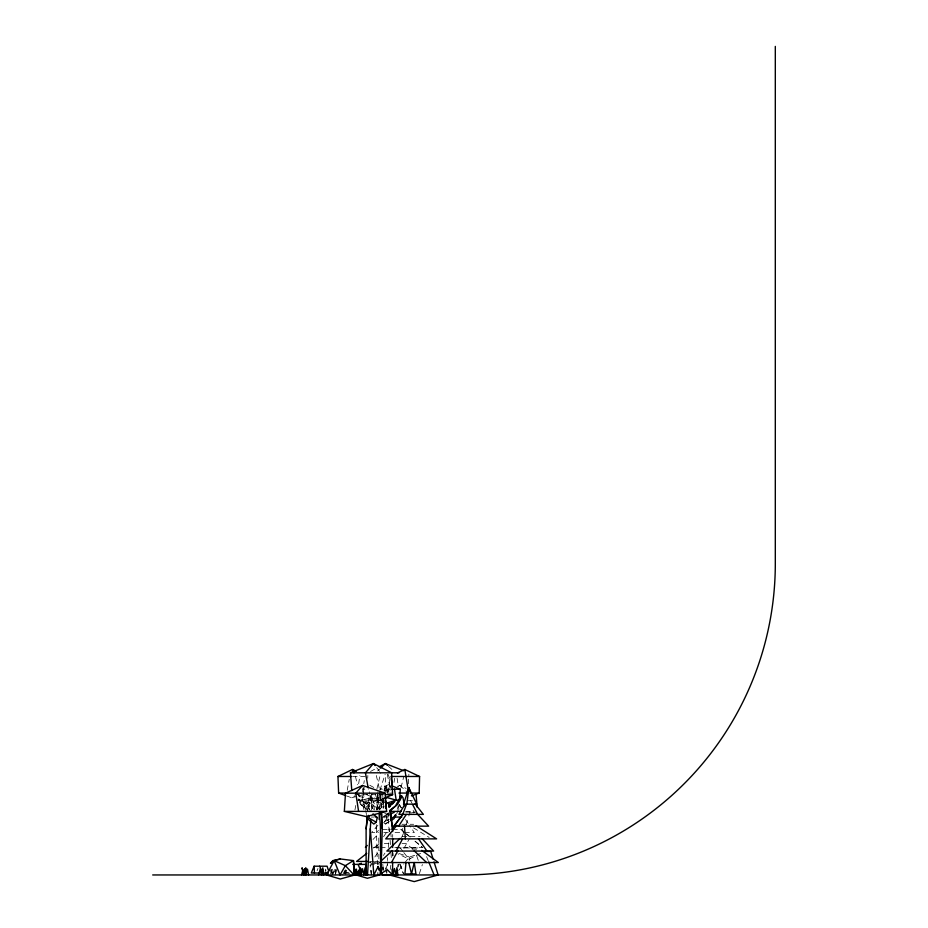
<?xml version="1.0" encoding="UTF-8"?>
<svg xmlns="http://www.w3.org/2000/svg" width="928" height="928" viewBox="0 0 928 928"><rect width="100%" height="100%" fill="white"/><g stroke="black" fill="none" stroke-linecap="round" stroke-linejoin="round"><path stroke-width="0.7" stroke-dasharray="4.64 3.48" d="M392.648 856.173L392.66 850.396M392.695 837.392L392.695 834.504M377.383 864.85L376.304 824.656M371.629 873.526L371.734 870.661M382.904 870.661L383.009 867.796L383.519 870.186M374.692 809.912L372.372 808.242L372.522 804.959L370.26 798.521L371.792 798.068L374.228 803.671L381.234 809.761L380.41 794.612M376.165 828.716L376.35 824.574M377.058 809.425L377.754 794.565M379.598 791.92L379.146 800.122L386.477 803.242M379.622 809.228L380.41 794.751M408.366 783.742L408.888 774.172M386.79 873.515L387.452 861.95M387.533 860.511L387.695 857.623M388.275 847.508L388.693 840.281M389.18 831.604L387.904 813.125M367.685 778.279L367.859 775.541M371.409 810.295L372.348 794.693M389.806 779.242L388.635 793.057L391.396 793.057M367.848 810.295L369.588 791.862M384.517 790.215L386.025 774.59M376.884 809.993L378.566 794.565M377.035 809.993L378.775 794.565M369.112 807.047L368.428 804.135L363.3 801.235L369.112 807.047L371.212 791.862M387.95 817.046L388.554 812.777M335.484 874.953L336.203 869.965M358.672 783.742L359.878 775.541M390.224 869.42L390.839 865.267M392.254 855.581L392.66 852.809M335.623 873.712L336.377 868.712M362.546 791.677L364.286 780.622M330.554 871.45L330.925 869.107M384.157 801.432L383.299 803.671L376.814 809.761L377.336 794.612L377.661 800.122L370.898 803.242L362.001 800.122L362.906 794.658M363.138 793.289L363.811 789.194M394.017 782.385L394.736 778.279M347.223 790.296L349.253 779.242M345.935 873.77L346.596 870.186M354.925 809.993L355.992 804.39M387.127 792.964L388.588 786.016M397.509 866.984L398.112 864.212M325.136 871.45L325.67 869.107L325.983 871.45M376.838 789.218L380.735 772.804M398.216 866.984L398.878 864.212M401.047 787.524L403.773 776.481M363.88 809.587L362.616 803.984L363.161 801.966L365.481 802.221L370.933 812.012L365.481 802.221M382.51 802.685L384.088 797.129M385.677 791.572L387.266 786.016M362.001 800.122L371.049 797.674L372.093 794.032M344.16 873.712L345.262 869.965M406.093 824.876L408.448 817.232M408.83 815.956L410.014 812.128M379.923 790.215L385.132 774.312M419.398 873.654L422.402 864.502M397.161 809.344L398.472 805.4M385.909 869.014L387.602 863.956M330.403 873.793L332.108 869.107L332.885 874.953M383.148 808.543L384.064 806.038M396.697 813.937L399.91 805.226M370.098 867.112L371.072 864.502M349.636 873.561L344.462 872.633L345.355 870.278M317.063 870.754L317.979 868.48M401.534 837.659L403.726 832.787M344.323 873.77L345.958 870.186M332.607 873.77L335.379 867.796L335.46 873.526M342.571 874.953L345.019 869.965M381.489 794.345L376.826 802.685L385.085 802.685M384.146 789.589L386.152 786.016L391.778 786.016M403.819 848.621L409.294 838.877M383.415 855.488L384.934 853.11M383.856 822.846L385.572 824.064L389.714 819.668M376.304 847.415L379.529 842.67M383.566 836.731L388.403 829.597M332.062 874.953L335.658 869.756M376.803 832.567L378.392 830.34M383.937 822.544L389.493 814.749L386.837 814.749L384.157 817.893M374.819 856.973L379.575 850.292M398.622 870.476L404.005 863.748M404.898 862.634L409.387 857.031L418.714 854.015M377.916 825.224L371.676 832.567L378.566 832.567M376.49 809.564L384.122 801.015M372.998 839.492L377.754 834.55M377.638 770.959L379.564 769.103M364.646 787.652L362.686 789.194L368.358 789.194M373.532 848.064L379.192 843.61M365.365 809.344L364.518 805.4L366.142 804.251L368.277 813.972M379.088 809.32L384.32 805.69M370.713 798.788L371.792 798.068M385.572 824.064L389.841 821.315M383.983 816.164L390.456 812.012M346.446 795.876L351.654 797.767L354.995 795.748M370.492 771.481L376.675 768.175M420.616 853.354L409.097 859.154L397.857 853.806M381.826 817.545L388.925 814.726M384.308 821.651L392.208 818.148M359.113 796.41L377.348 800.899L383.705 798.312M384.018 791.236L390.63 788.823M397.254 786.41L399.898 785.448L406.081 788.417M384.656 798.486L379.146 800.122L384.575 800.122M351.654 797.767L357.094 796.317M358.452 795.957L363.88 794.507M410.582 813.125L417.484 811.397M369.889 865.198L378.206 863.191L370.168 862.182M366.676 794.681L380.909 800.899L383.6 800.284M412.032 849.085L417.426 849.19M352.512 776.481L366.815 776.481M390.595 789.194L379.749 789.194L388.588 784.554L391.198 785.587M383.914 790.215L391.616 790.215M385.932 791.862L388.449 791.862M387.185 793.173L391.419 793.173M354.983 794.681L384.064 794.681M357.06 800.122L377.661 800.122L371.049 797.674M407.868 800.702L412.577 800.702M405.664 811.397L413.54 811.397M405.722 812.128L415.582 812.128M371.177 817.046L373.996 817.046M383.461 817.046L388.925 817.046M401.963 824.273L413.668 824.273M382.498 829.597L391.291 829.597M392.741 829.597L401.395 829.597M383.821 832.567L388.206 832.567M395.05 832.567L403.46 832.567L402.311 828.449M404.712 832.567L414.329 832.567L409.55 825.433M402.195 836.441L420.059 836.441M384.32 843.61L391.291 843.61M402.021 843.61L406.151 843.61L412.751 848.958M373.578 847.415L379.401 847.415M380.55 847.415L387.8 847.415M394.771 847.415L422.449 847.415L415.083 841.186M396.685 847.937L418.389 847.937M369.53 861.428L373.856 861.428M374.541 861.428L378.879 861.428M371.664 863.191L378.206 863.191M344.462 872.633L348.916 872.633M358.44 800.435L370.898 803.242M384.749 813.473L388.762 814.506M367.488 861.857L371.548 863.191M368.428 804.135L361.421 801.792L358.742 798.88M399.214 853.574L409.387 857.031L411.301 860.616M369.738 785.216L374.494 787.872M413.563 827.915L429.154 837.416M372.522 804.959L379.216 809.32M362.616 803.984L364.518 805.4M359.368 802.198L360.83 804.53L367.627 809.854M360.83 804.53L366.85 809.471M400.989 829.597L404.202 832.277M405.281 833.158L410.64 837.613M414.944 841.186L422.449 847.415M406.661 834.052L410.872 837.613M388.438 766.331L392.579 770.031M399.898 785.448L408.343 793.173M392.37 788.266L388.588 784.554L384.842 789.194L385.584 791.607M356.932 793.254L365.423 803.834M376.675 767.665L379.923 771.783M400.328 848.064L402.914 851.405M403.784 852.519L409.84 860.314M405.559 819.494L408.749 824.25M398.97 804.506L401.244 807.928M399.272 804.506L401.464 807.928M377.244 872.61L378.67 874.953M358.544 799.17L362.651 805.956M382.533 867.854L383.925 870.22M410.64 800.702L411.916 803.196M389.899 786.016L391.117 788.58M374.587 808.543L370.26 798.521L372.372 808.242M426.59 856.648L428.202 860.581M388.043 774.312L389.644 778.29M399.666 863.956L403.518 874.06L399.539 861.428M363.161 801.966L366.073 809.738M416.707 855.906L419.085 862.541M375.538 794.681L377.348 800.899M398.228 806.525L398.982 809.158M355.447 776.481L357.454 784.763M386.303 815.921L387.544 821.152M376.339 775.541L380.387 793.312M365.644 810.666L366.49 814.61M331.18 870.278L331.934 873.793M387.266 774.312L390.56 790.215M363.15 791.92L364.542 800.122M413.18 810.272L413.61 813.009M397.103 778.279L398.414 786.48M371.571 874.953L370.62 868.712L371.293 874.953M385.7 867.796L386.396 873.526M379.111 872.343L379.378 874.953M382.661 794.565L383.983 808.59M392.996 852.809L393.252 855.581M382.8 864.212L383.287 869.768M390.758 832.335L391.21 837.822M377.882 791.862L379.204 809.924M389.354 828.716L389.54 831.604M390.131 840.281L390.421 844.619M391.001 853.284L391.291 857.623M382.835 866.984L382.962 869.768M380.689 794.565L381.385 809.425M380.7 794.681L380.909 800.899M345.645 869.965L345.715 874.953M332.108 869.107L332.178 874.953M378.752 837.972L378.914 865"/><path stroke-width="1.39" d="M392.625 861.95L392.59 874.953L387.37 869.756L380.724 873.654M392.66 847.508L392.683 838.831M392.706 831.604L390.584 810.295L397.462 804.53L402.056 796.352M411.394 795.876L419.201 793.057L419.572 776.481L404.828 769.463L397.439 772.978M380.979 873.515L382.278 828.716L381.454 813.346M408.807 790.563L408.912 787.849L416.776 804.158L403.518 804.158L408.912 787.849L410.315 791.92M379.076 819.354L379.39 813.566M367.523 874.953L370.817 820.213M344.346 811.397L345.494 793.173L362.581 785.448L385.108 793.173L386.616 811.397L366.142 816.582L344.346 811.397L386.616 811.397M392.498 786.097L400.293 789.194L399.608 800.122L396.186 800.122L387.417 797.674L384.656 798.486M366.119 874.953L366.108 828.716L367.186 817.382M406 862.541L404.898 873.944L415.953 873.944L414.259 862.541L411.522 873.944L408.726 862.541M354.554 871.45L354.798 869.107L355.818 874.953L356.41 869.107L357.489 874.953M360.76 868.712L360.018 874.953L360.238 867.796L356.665 874.953L360.76 868.712L359.24 874.953M385.561 808.242L386.268 802.685M406.824 804.158L408.912 787.849M366.108 828.716L367.65 817.591M303.758 874.953L302.064 867.796L303.595 874.953L304.512 868.712L305.73 871.206M305.312 870.186L305.776 867.796L306.124 870.661M328.442 870.302L327.085 866.207L314.128 866.207L311.309 873.028L319.87 873.028M385.619 803.729L386.141 801.258M366.769 815.932L367.337 818.554L373.81 824.064L376.234 822.231L377.244 817.545L373.033 813.856M354.102 871.45L354.612 869.107L355.598 874.953L353.916 870.278M303.572 874.953L305.196 869.107L305.915 874.953L307.493 869.107L308.606 874.953M301.53 874.953L302.922 869.965M318.571 874.953L320.322 868.712L321.448 874.953L322.816 867.796L323.686 874.953M360.83 874.953L362.57 868.712L363.706 874.953L365.075 867.796L365.934 874.953M389.029 807.047L389.876 804.135L394.632 801.235L389.029 807.047L388.333 802.906M395.421 814.61L394.122 818.554L390.908 820.619M402.775 814.378L406.476 804.437M327.572 873.654L329.173 869.733M331.83 863.214L332.897 860.604L340.379 858.968L353.452 860.604L354.89 874.953L340.263 879.013L326.575 874.953L334.161 860.604L340.379 858.968M382.568 874.953L378.056 866.671L373.845 874.953L370.307 828.716M396.082 851.057L402.578 838.877M400.942 795.899L395.525 805.956L389.644 810.631L392.718 828.716M391.512 862.541L398.066 850.373M404.863 804.437L398.924 814.378L423.377 814.378L415.071 803.857M398.622 826.152L406.278 814.471M391.976 829.226L401.569 815.863M392.648 803.834L395.235 800.342M403.007 814.285L393.774 826.152L428.632 826.152L417.438 814.134M396.894 825.317L385.735 838.877L436.612 838.877L416.092 825.804M400.096 797.906L401.731 795.957M362.581 785.448L355.795 793.173L358.602 811.397M332.897 860.604L330.414 863.237L334.161 860.604L345.344 865.662L354.02 874.953L353.452 860.604L345.344 865.662L340.019 874.953L334.161 860.604M365.4 847.415L367.302 845.431M380.526 768.175L385.329 763.547L403.703 770.75M400.142 838.39L386.848 851.057L433.62 851.057L421.996 838.529M380.445 861.567L392.08 850.86M366.734 853.412L356.549 861.428L367.534 861.428M390.804 818.914L396.233 815.178M379.146 766.853L385.329 763.547L387.405 765.403M359.322 864.212L361.352 863.191M345.146 795.412L338.627 793.057L337.943 776.481L352.512 769.463L356.445 771.226M390.236 814.123L394.18 812.336M384.969 797.79L392.59 794.681L391.639 772.804L373.416 763.547L350.448 772.804L351.782 790.586M389.644 810.631L390.584 810.295M393.344 802.964L389.876 804.135L390.154 806.594M386.477 803.242L396.186 800.122L394.493 789.194M379.378 874.953L367.395 878.282L356.166 874.953M350.448 772.804L399.063 772.804M337.943 776.481L351.41 776.481M390.943 776.481L419.572 776.481M391.744 789.194L400.293 789.194M338.627 793.057L346.956 793.057M398.924 793.057L407.322 793.057M410.037 793.057L419.201 793.057M345.494 793.173L385.108 793.173M385.352 794.681L392.59 794.681M389.969 811.397L401.383 811.397M394.864 817.046L401.789 817.046M424.456 851.428L430.708 851.428L433.19 859.27M379.39 862.541L438.341 862.541L421.706 850.373M352.837 864.397L366.131 864.397L366.131 872.633M357.326 872.633L361.526 872.633L358.104 864.397M323.942 873.028L328.002 873.028M397.822 874.744L392.706 874.744L394.446 868.492L395.583 874.744L396.952 867.587L397.822 874.744L396.476 872.239M152.691 874.953L464 874.953A311.309 311.309 0 0 0 775.309 563.656L775.309 46.4M383.229 875.324L392.08 875.324M389.412 874.953L414.201 881.6L438.155 874.953L434.014 861.88M375.086 816.733L377.244 817.545M376.234 822.231L369.193 818.148L368.578 815.364M379.32 813.241L381.64 814.9M414.224 850.86L426.636 862.541M375.051 765.612L373.416 763.547L365.435 772.804L368.172 787.849M418.458 838.692L426.903 851.057M412.566 804.437L417.681 814.378M319.638 866.207L321.123 869.617M352.512 769.463L353.986 772.978M428.736 861.88L434.095 874.953M378.056 866.671L379.355 870.812M402.914 797.372L404.562 805.782M408.471 791.677L404.828 769.463M391.14 777.861L392.335 786.144M326.146 872.622L326.459 874.953M396.72 870.058L397.323 874.744M365.145 872.622L365.446 874.953M322.434 869.107L323.188 874.953M416.092 794.565L417.136 807.186M379.413 812.696L380.434 826.593L380.654 872.111M392.08 869.176L392.37 873.515M404.469 825.595L405.327 838.877M381.385 812.476L382.278 828.716M314.128 866.207L314.441 873.028"/></g></svg>
